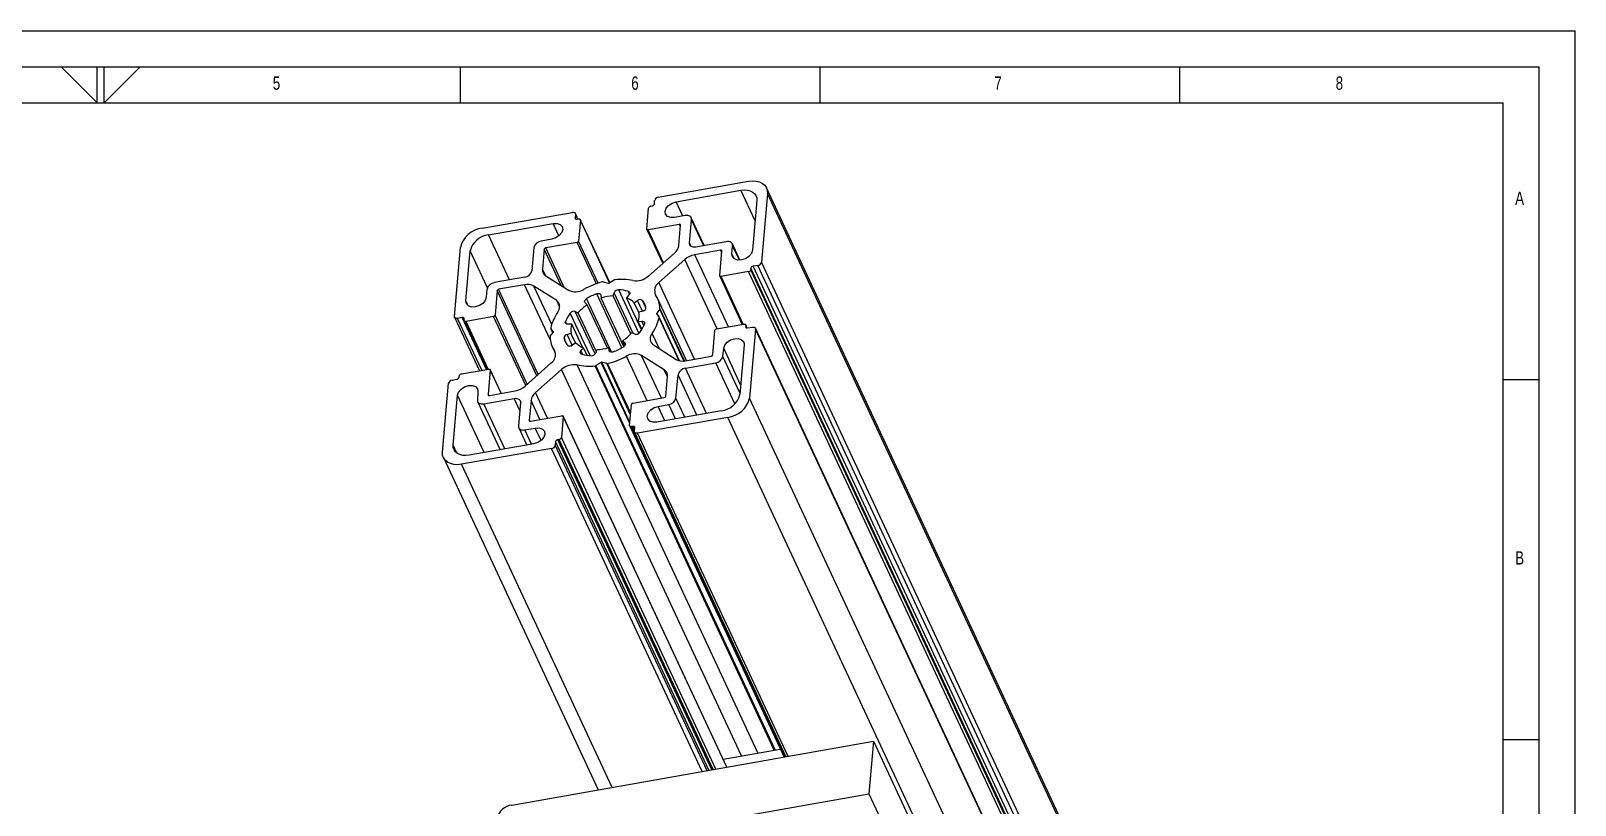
# Model space of a CAD drawing. Header units: millimetres. Extents: x 0 to 420, y 0 to 297.
# Drawn here: x 205.3 to 420, y 189.4 to 297 of the extents above; entities that cross this region are included whole.
import ezdxf

# ---------------------------------------------------------------- set-up
doc = ezdxf.new("R2010")
doc.units = ezdxf.units.MM
doc.layers.add('FORMAT', color=7, linetype='Continuous')
doc.layers.add('SLD-0', color=7, linetype='Continuous')
doc.styles.add('SLDTEXTSTYLE0', font='TXT', dxfattribs={"width": 0.75})

msp = doc.modelspace()

# ---------------------------------------------------------------- linework, layer by layer
at = {"color": 7, "linetype": 'Continuous', "lineweight": 25}
for p, q in [((292.53, 273.89), (305.05, 276.1)), ((295, 273.25), (304.01, 274.84)), ((305.98, 270.62), (304.01, 274.84)), ((379.66, 120.59), (307.58, 275.18)), ((291.98, 272.95), (292.02, 273.44)), ((295.92, 271.26), (295, 273.25)), ((306.22, 273.43), (305.62, 266.51)), ((307.71, 274.41), (306.87, 264.84)), ((379.79, 119.83), (307.71, 274.41)), ((268.05, 269.58), (280.57, 271.78)), ((281.02, 271.5), (280.97, 271.01)), ((281.04, 270.87), (280.97, 271.01)), ((281.36, 270.86), (281, 271.63)), ((281.32, 270.85), (281.02, 271.5)), ((281.24, 270.84), (281.43, 270.87)), ((281.69, 270.7), (281.44, 267.78)), ((285.77, 262.01), (281.68, 270.78)), ((285.75, 262), (281.69, 270.7)), ((290.93, 269.46), (291.18, 272.38)), ((291.49, 272.65), (291.68, 272.68)), ((296.28, 271.32), (294.8, 271.06)), ((296.88, 267.51), (297.16, 270.76)), ((298.92, 267.16), (297.12, 271.01)), ((298.85, 267.14), (297.16, 270.76)), ((268.9, 268.65), (277.92, 270.24)), ((271.83, 262.38), (268.9, 268.65)), ((278.72, 268.51), (277.92, 270.24)), ((290.94, 269.41), (293.14, 264.68)), ((295.46, 270.11), (291.1, 269.34)), ((293.24, 264.77), (291.1, 269.34)), ((295.4, 267.22), (295.64, 270)), ((295.62, 269.78), (295.46, 270.11)), ((264.18, 257.32), (265.01, 266.89)), ((265.77, 259.48), (266.37, 266.41)), ((268.76, 261.3), (266.37, 266.41)), ((275.24, 266.89), (274.96, 263.65)), ((277.73, 268.05), (276.26, 267.79)), ((276.68, 266.66), (276.43, 263.88)), ((279.03, 261.61), (276.68, 266.66)), ((281.24, 267.61), (276.88, 266.84)), ((279.44, 261.35), (276.88, 266.84)), ((283.92, 261.86), (281.24, 267.61)), ((284.17, 261.94), (281.44, 267.78)), ((297.09, 267.06), (296.88, 267.51)), ((301.2, 266.52), (297.6, 265.89)), ((301.98, 267.7), (297.76, 266.95)), ((301.07, 262.98), (301.37, 266.41)), ((301.35, 266.18), (301.2, 266.52)), ((302.77, 266), (302.87, 267.13)), ((303.88, 265.14), (302.83, 267.39)), ((303.8, 265.13), (302.87, 267.13)), ((291.16, 262.93), (294.77, 266.12)), ((296.22, 265.22), (292.6, 262.02)), ((300.71, 255.59), (296.22, 265.22)), ((302.27, 255.86), (297.6, 265.89)), ((303.09, 265.33), (302.77, 266)), ((306.37, 264.4), (305.7, 264.28)), ((377.78, 109.69), (305.7, 264.28)), ((378.44, 109.81), (306.37, 264.4)), ((378.95, 110.26), (306.87, 264.84)), ((273.95, 262.75), (269.72, 262.01)), ((276.84, 263), (276.43, 263.88)), ((276.88, 262.97), (280.04, 260.97)), ((284.87, 262.11), (285.55, 261.92)), ((285.64, 261.94), (286.38, 262.38)), ((297.56, 251.37), (292.6, 262.02)), ((301.08, 262.93), (304.21, 256.21)), ((305.08, 263.54), (301.25, 262.86)), ((304.34, 256.23), (301.25, 262.86)), ((377.16, 108.95), (305.08, 263.54)), ((305.4, 264.01), (305.38, 263.81)), ((377.46, 109.22), (305.38, 263.81)), ((377.48, 109.42), (305.4, 264.01)), ((268.71, 261.11), (268.61, 259.98)), ((270.13, 260.9), (269.83, 257.47)), ((275.64, 249.07), (270.13, 260.9)), ((273.93, 261.71), (270.33, 261.08)), ((275.84, 249.25), (270.33, 261.08)), ((277.52, 254.02), (273.93, 261.71)), ((278.4, 259.51), (275.23, 261.52)), ((277.71, 256.21), (275.23, 261.52)), ((287.47, 252.95), (283.97, 260.47)), ((284.53, 260.27), (284.59, 259.87)), ((287.74, 253.11), (284.59, 259.87)), ((286.27, 260.17), (286.4, 260.6)), ((288.72, 254.91), (286.27, 260.17)), ((289.04, 254.94), (286.4, 260.6)), ((289.83, 254.98), (287.02, 261.01)), ((288.45, 260.3), (288.11, 259.89)), ((290.18, 255.44), (288.11, 259.89)), ((288.54, 260.42), (288.36, 260.81)), ((296.45, 251.17), (292.41, 259.85)), ((266.08, 258.8), (265.77, 259.48)), ((278.82, 258.61), (278.4, 259.51)), ((283.04, 251.86), (280.28, 257.76)), ((280.99, 257.99), (281.41, 257.83)), ((283.74, 252.09), (280.99, 257.99)), ((283.9, 252.49), (281.41, 257.83)), ((282.65, 258.93), (282.36, 259.22)), ((286.02, 252.35), (282.56, 259.79)), ((285.45, 252.93), (282.65, 258.93)), ((289.19, 259.2), (289.65, 259.52)), ((289.86, 257.77), (289.19, 259.2)), ((290.34, 258.04), (289.65, 259.52)), ((290.38, 258.05), (289.84, 257.89)), ((290.82, 258.5), (290.34, 259.54)), ((292.28, 257.66), (292.26, 257.69)), ((292.73, 258.31), (292.34, 257.78)), ((292.56, 257.31), (292.34, 257.78)), ((296.09, 251.12), (292.73, 258.31)), ((296.16, 251.13), (292.76, 258.41)), ((264.2, 257.19), (267.66, 249.76)), ((265.28, 257.15), (264.62, 257.03)), ((267.98, 249.82), (264.62, 257.03)), ((268.65, 249.94), (265.28, 257.15)), ((265.53, 256.78), (265.55, 256.98)), ((265.54, 256.71), (268.7, 249.94)), ((269.62, 257.29), (265.8, 256.61)), ((268.89, 249.98), (265.8, 256.61)), ((274.09, 247.7), (269.62, 257.29)), ((274.29, 247.88), (269.83, 257.47)), ((277.59, 255.66), (277.87, 255.05)), ((277.91, 255.24), (277.6, 255.65)), ((277.88, 255.05), (277.6, 255.65)), ((279.8, 256.24), (279.63, 256.61)), ((280.5, 256.24), (279.98, 256.22)), ((282, 253.02), (280.5, 256.24)), ((289.73, 256.62), (290.26, 256.64)), ((290.24, 255.53), (289.73, 256.62)), ((290.53, 256.06), (290.26, 256.64)), ((292.33, 257.62), (292.64, 257.21)), ((295.46, 251.15), (292.65, 257.2)), ((295.44, 251.16), (292.65, 257.13)), ((300.61, 255.57), (304.44, 256.25)), ((304.9, 255.7), (304.69, 256.15)), ((304.7, 256.08), (304.69, 255.88)), ((304.75, 255.74), (304.69, 255.88)), ((304.88, 255.7), (304.7, 256.08)), ((304.95, 255.71), (305.62, 255.83)), ((306.06, 255.54), (305.22, 245.97)), ((378.12, 101.08), (306.04, 255.67)), ((378.14, 100.96), (306.06, 255.54)), ((277.5, 254.55), (277.89, 255.08)), ((277.95, 255.14), (277.91, 255.24)), ((279.82, 253.42), (279.42, 254.28)), ((279.86, 254.81), (280.39, 254.97)), ((280.55, 253.32), (279.86, 254.81)), ((281.01, 253.63), (280.39, 254.97)), ((281.05, 253.66), (280.58, 253.34)), ((287.59, 253.93), (287.87, 253.64)), ((287.89, 253.27), (287.59, 253.93)), ((287.95, 253.47), (287.87, 253.64)), ((289.24, 254.87), (288.82, 255.03)), ((292.69, 252.8), (291.69, 254.96)), ((300.11, 251.96), (300.41, 255.39)), ((304.47, 253.38), (303.86, 246.45)), ((277.82, 253.01), (278.23, 252.15)), ((278.2, 252.3), (278.08, 252.56)), ((281.78, 252.56), (282.13, 252.97)), ((282.04, 252.01), (281.78, 252.56)), ((282.62, 251.9), (282.13, 252.97)), ((283.96, 252.69), (283.83, 252.26)), ((285.7, 252.59), (285.65, 252.99)), ((285.94, 252.36), (285.65, 252.99)), ((285.77, 252.44), (285.7, 252.59)), ((290.97, 245.6), (288.09, 251.78)), ((293.35, 249.89), (290.19, 251.89)), ((292.96, 245.95), (290.19, 251.89)), ((291.84, 253.35), (295, 251.34)), ((296.31, 251.15), (299.91, 251.78)), ((301.52, 251.75), (301.62, 252.88)), ((303.88, 246.69), (301.52, 251.75)), ((303.98, 247.82), (301.62, 252.88)), ((265.16, 249.32), (268.98, 250)), ((269.16, 249.88), (268.86, 246.45)), ((270.69, 246.63), (269.15, 249.93)), ((270.68, 246.63), (269.16, 249.88)), ((274.02, 247.64), (277.64, 250.84)), ((279.08, 249.93), (275.47, 246.74)), ((304.12, 196.23), (279.08, 249.93)), ((306.38, 196.63), (281.23, 250.57)), ((308.65, 197.03), (283.74, 250.44)), ((284.59, 250.92), (283.86, 250.48)), ((308.77, 197.05), (283.86, 250.48)), ((288.56, 242.41), (284.59, 250.92)), ((288.57, 242.5), (284.64, 250.94)), ((285.36, 250.75), (284.68, 250.94)), ((288.58, 242.58), (284.68, 250.94)), ((288.67, 243.65), (285.36, 250.75)), ((288.69, 243.86), (285.47, 250.75)), ((293.8, 248.93), (293.35, 249.89)), ((294.99, 245.96), (295.28, 249.21)), ((297.89, 243.6), (295.28, 249.21)), ((296.29, 250.11), (300.51, 250.85)), ((299.21, 243.84), (296.29, 250.11)), ((303.17, 245.15), (300.51, 250.85)), ((262.53, 238.45), (263.36, 248.02)), ((263.87, 248.46), (264.53, 248.58)), ((264.84, 248.85), (264.85, 249.05)), ((269.04, 246.34), (272.64, 246.97)), ((293.56, 246.2), (293.8, 248.98)), ((264.01, 239.43), (264.62, 246.35)), ((268.33, 238.39), (264.62, 246.35)), ((267.46, 246.86), (267.37, 245.72)), ((267.41, 245.47), (270.53, 238.78)), ((268.25, 245.16), (272.47, 245.91)), ((271.17, 238.89), (268.25, 245.16)), ((268.9, 246.36), (268.86, 246.45)), ((273.26, 244.22), (272.47, 245.91)), ((273.36, 245.35), (273.07, 242.1)), ((274.84, 245.64), (274.59, 242.86)), ((276.08, 242.98), (274.84, 245.64)), ((277.13, 243.16), (275.47, 246.74)), ((288.54, 242.16), (288.8, 245.08)), ((289, 245.25), (293.36, 246.02)), ((292.51, 244.81), (293.98, 245.07)), ((293.44, 242.82), (292.51, 244.81)), ((294.91, 243.08), (293.98, 245.07)), ((296.23, 243.31), (294.99, 245.96)), ((377.3, 91.39), (305.22, 245.97)), ((274.64, 242.77), (274.59, 242.86)), ((274.77, 242.75), (279.13, 243.51)), ((279.31, 243.4), (279.05, 240.48)), ((302.05, 194.66), (279.3, 243.45)), ((302.04, 194.65), (279.31, 243.4)), ((302.18, 243.28), (289.66, 241.08)), ((301.33, 244.21), (292.32, 242.62)), ((374.26, 88.7), (302.18, 243.28)), ((273.12, 241.84), (274.24, 239.43)), ((273.96, 241.54), (275.43, 241.8)), ((274.89, 239.55), (273.96, 241.54)), ((276.23, 240.07), (275.43, 241.8)), ((300.54, 194.39), (279.05, 240.48)), ((288.55, 242.08), (310.01, 196.06)), ((289, 242.02), (288.81, 241.99)), ((310.2, 196.09), (288.81, 241.99)), ((289.23, 241.52), (289, 242.02)), ((289.22, 241.36), (289.26, 241.85)), ((289.24, 241.23), (310.28, 196.11)), ((310.6, 196.16), (289.66, 241.08)), ((264.54, 238.3), (264.01, 239.43)), ((277.7, 238.97), (265.18, 236.76)), ((275.24, 239.61), (266.23, 238.02)), ((298.65, 194.06), (277.7, 238.97)), ((278.25, 239.91), (278.21, 239.42)), ((299.31, 194.17), (278.21, 239.42)), ((299.56, 194.22), (278.25, 239.91)), ((278.75, 240.21), (278.56, 240.18)), ((299.96, 194.29), (278.56, 240.18)), ((300.15, 194.32), (278.75, 240.21)), ((262.65, 237.68), (284.18, 191.51)), ((286.12, 191.85), (265.18, 236.76)), ((272.15, 189.38), (322.44, 198.25)), ((322.44, 198.25), (321.8, 190.96)), ((322.44, 198.25), (337.9, 165.08)), ((301.53, 195.77), (309.49, 197.18)), ((271.51, 182.09), (321.8, 190.96)), ((321.8, 190.96), (337.27, 157.79))]:
    msp.add_line(p, q, dxfattribs=at)
at = {"color": 7, "linetype": 'Continuous', "lineweight": 25, "flags": 128}
for points in [[(304.01, 274.84), (304.47, 274.89), (304.91, 274.86), (305.3, 274.76), (305.64, 274.6), (305.91, 274.38), (306.1, 274.1), (306.21, 273.78), (306.22, 273.43)], [(305.05, 276.1), (305.61, 276.16), (306.13, 276.13), (306.6, 276.01), (307.01, 275.81), (307.34, 275.55), (307.57, 275.21), (307.69, 274.83), (307.71, 274.41)], [(294.8, 271.06), (294.27, 271.05), (293.83, 271.21), (293.55, 271.51), (293.48, 271.91), (293.62, 272.34), (293.96, 272.75), (294.44, 273.07), (295, 273.25)], [(280.57, 271.78), (280.67, 271.79), (280.75, 271.79), (280.83, 271.77), (280.9, 271.74), (280.96, 271.69), (280.99, 271.64), (281.01, 271.57), (281.02, 271.5)], [(280.97, 271.01), (280.98, 270.97), (280.99, 270.93), (281.01, 270.89), (281.04, 270.87), (281.08, 270.85), (281.13, 270.84), (281.18, 270.83), (281.24, 270.84)], [(281.43, 270.87), (281.48, 270.88), (281.54, 270.87), (281.58, 270.86), (281.62, 270.84), (281.66, 270.82), (281.68, 270.78), (281.69, 270.75), (281.69, 270.7)], [(297.16, 270.76), (297.15, 270.9), (297.11, 271.03), (297.04, 271.14), (296.93, 271.23), (296.79, 271.29), (296.63, 271.33), (296.46, 271.34), (296.28, 271.32)], [(277.92, 270.24), (278.45, 270.25), (278.9, 270.1), (279.17, 269.8), (279.24, 269.4), (279.1, 268.96), (278.76, 268.55), (278.28, 268.23), (277.73, 268.05)], [(291.1, 269.34), (291.07, 269.34), (291.03, 269.34), (291, 269.35), (290.97, 269.36), (290.95, 269.38), (290.94, 269.4), (290.93, 269.43), (290.93, 269.46)], [(295.64, 270), (295.64, 270.03), (295.63, 270.05), (295.62, 270.08), (295.59, 270.09), (295.57, 270.11), (295.54, 270.12), (295.5, 270.12), (295.46, 270.11)], [(297.76, 266.95), (297.58, 266.93), (297.4, 266.94), (297.25, 266.98), (297.11, 267.05), (297, 267.14), (296.92, 267.25), (296.88, 267.38), (296.88, 267.51)], [(301.37, 266.41), (301.37, 266.44), (301.36, 266.46), (301.35, 266.48), (301.33, 266.5), (301.3, 266.51), (301.27, 266.52), (301.23, 266.52), (301.2, 266.52)], [(302.87, 267.13), (302.86, 267.27), (302.82, 267.4), (302.74, 267.51), (302.64, 267.6), (302.5, 267.67), (302.34, 267.71), (302.17, 267.72), (301.98, 267.7)], [(305.62, 266.51), (305.47, 266.07), (305.13, 265.66), (304.65, 265.34), (304.1, 265.16), (303.56, 265.15), (303.12, 265.3), (302.84, 265.61), (302.77, 266)], [(301.25, 262.86), (301.21, 262.86), (301.18, 262.86), (301.15, 262.87), (301.12, 262.88), (301.1, 262.9), (301.08, 262.92), (301.07, 262.95), (301.07, 262.98)], [(268.61, 259.98), (268.47, 259.54), (268.13, 259.13), (267.65, 258.82), (267.09, 258.64), (266.56, 258.62), (266.12, 258.78), (265.84, 259.08), (265.77, 259.48)], [(283.97, 260.47), (284.07, 260.5), (284.17, 260.51), (284.26, 260.51), (284.35, 260.49), (284.42, 260.45), (284.48, 260.4), (284.51, 260.34), (284.53, 260.27)], [(288.36, 260.81), (288.43, 260.78), (288.5, 260.73), (288.54, 260.67), (288.56, 260.61), (288.57, 260.53), (288.55, 260.45), (288.51, 260.37), (288.45, 260.3)], [(282.36, 259.22), (282.32, 259.28), (282.29, 259.35), (282.29, 259.42), (282.3, 259.5), (282.34, 259.58), (282.4, 259.66), (282.47, 259.73), (282.56, 259.79)], [(264.62, 257.03), (264.53, 257.02), (264.44, 257.03), (264.36, 257.05), (264.29, 257.08), (264.24, 257.13), (264.2, 257.18), (264.18, 257.25), (264.18, 257.32)], [(265.55, 256.98), (265.55, 257.02), (265.53, 257.06), (265.51, 257.1), (265.48, 257.12), (265.44, 257.14), (265.39, 257.15), (265.34, 257.16), (265.28, 257.15)], [(265.8, 256.61), (265.74, 256.61), (265.69, 256.61), (265.64, 256.62), (265.6, 256.64), (265.57, 256.67), (265.54, 256.7), (265.53, 256.74), (265.53, 256.78)], [(279.98, 256.22), (279.88, 256.22), (279.8, 256.24), (279.72, 256.27), (279.66, 256.32), (279.62, 256.38), (279.6, 256.45), (279.6, 256.53), (279.63, 256.61)], [(290.26, 256.64), (290.35, 256.64), (290.44, 256.62), (290.51, 256.59), (290.57, 256.54), (290.61, 256.48), (290.63, 256.41), (290.63, 256.33), (290.61, 256.25)], [(304.44, 256.25), (304.49, 256.25), (304.55, 256.25), (304.59, 256.24), (304.63, 256.22), (304.67, 256.19), (304.69, 256.16), (304.7, 256.12), (304.7, 256.08)], [(304.69, 255.88), (304.69, 255.84), (304.7, 255.8), (304.72, 255.76), (304.76, 255.74), (304.8, 255.72), (304.84, 255.71), (304.9, 255.7), (304.95, 255.71)], [(305.62, 255.83), (305.71, 255.83), (305.8, 255.83), (305.87, 255.81), (305.94, 255.78), (306, 255.73), (306.04, 255.68), (306.06, 255.61), (306.06, 255.54)], [(287.87, 253.64), (287.92, 253.58), (287.94, 253.51), (287.95, 253.44), (287.93, 253.36), (287.89, 253.28), (287.84, 253.2), (287.76, 253.13), (287.68, 253.07)], [(301.62, 252.88), (301.77, 253.32), (302.11, 253.72), (302.59, 254.04), (303.14, 254.22), (303.68, 254.24), (304.12, 254.08), (304.4, 253.78), (304.47, 253.38)], [(281.88, 252.05), (281.8, 252.08), (281.74, 252.13), (281.69, 252.19), (281.67, 252.25), (281.67, 252.33), (281.69, 252.41), (281.72, 252.49), (281.78, 252.56)], [(286.27, 252.39), (286.17, 252.36), (286.07, 252.35), (285.97, 252.35), (285.89, 252.37), (285.81, 252.41), (285.76, 252.46), (285.72, 252.52), (285.7, 252.59)], [(268.98, 250), (269.02, 250), (269.06, 250), (269.09, 249.99), (269.12, 249.98), (269.14, 249.96), (269.15, 249.94), (269.16, 249.91), (269.16, 249.88)], [(264.62, 246.35), (264.76, 246.79), (265.1, 247.2), (265.59, 247.52), (266.14, 247.7), (266.67, 247.71), (267.12, 247.56), (267.39, 247.25), (267.46, 246.86)], [(267.37, 245.72), (267.37, 245.59), (267.41, 245.46), (267.49, 245.35), (267.6, 245.26), (267.73, 245.19), (267.89, 245.15), (268.07, 245.14), (268.25, 245.16)], [(268.86, 246.45), (268.86, 246.42), (268.87, 246.4), (268.89, 246.38), (268.91, 246.36), (268.94, 246.34), (268.97, 246.34), (269, 246.34), (269.04, 246.34)], [(272.47, 245.91), (272.66, 245.93), (272.83, 245.92), (272.99, 245.88), (273.13, 245.81), (273.23, 245.72), (273.31, 245.61), (273.35, 245.48), (273.36, 245.35)], [(292.32, 242.62), (291.78, 242.61), (291.34, 242.76), (291.06, 243.06), (290.99, 243.46), (291.13, 243.9), (291.47, 244.31), (291.96, 244.63), (292.51, 244.81)], [(274.59, 242.86), (274.6, 242.83), (274.6, 242.81), (274.62, 242.78), (274.64, 242.77), (274.67, 242.75), (274.7, 242.74), (274.73, 242.74), (274.77, 242.75)], [(279.13, 243.51), (279.17, 243.52), (279.2, 243.52), (279.23, 243.51), (279.26, 243.5), (279.28, 243.48), (279.3, 243.46), (279.31, 243.43), (279.31, 243.4)], [(273.07, 242.1), (273.08, 241.96), (273.12, 241.83), (273.2, 241.72), (273.31, 241.63), (273.44, 241.57), (273.6, 241.53), (273.78, 241.52), (273.96, 241.54)], [(275.43, 241.8), (275.97, 241.81), (276.41, 241.65), (276.69, 241.35), (276.76, 240.95), (276.61, 240.52), (276.27, 240.11), (275.79, 239.79), (275.24, 239.61)], [(288.81, 241.99), (288.75, 241.98), (288.7, 241.99), (288.65, 242), (288.61, 242.02), (288.58, 242.04), (288.55, 242.08), (288.54, 242.11), (288.54, 242.16)], [(289.26, 241.85), (289.26, 241.89), (289.25, 241.93), (289.22, 241.97), (289.19, 241.99), (289.15, 242.01), (289.1, 242.02), (289.05, 242.03), (289, 242.02)], [(289.66, 241.08), (289.57, 241.07), (289.48, 241.07), (289.4, 241.09), (289.33, 241.12), (289.28, 241.17), (289.24, 241.22), (289.22, 241.29), (289.22, 241.36)], [(265.18, 236.76), (264.63, 236.7), (264.11, 236.73), (263.63, 236.85), (263.22, 237.05), (262.9, 237.31), (262.67, 237.65), (262.54, 238.03), (262.53, 238.45)], [(266.23, 238.02), (265.77, 237.97), (265.33, 238), (264.93, 238.1), (264.59, 238.26), (264.32, 238.48), (264.13, 238.76), (264.03, 239.08), (264.01, 239.43)]]:
    msp.add_lwpolyline(points, dxfattribs=at)
at = {"color": 7, "linetype": 'Continuous', "lineweight": 25}
for centre, radius, start, end in [((291.64, 273.03), 0.355, 276.6365, 346.4081), ((292.6, 273.31), 0.591, 96.6365, 166.4081), ((291.53, 272.29), 0.355, 96.6365, 166.4081), ((268.46, 266.05), 3.55, 96.6365, 166.4081), ((269.25, 265.71), 2.96, 96.6365, 166.4081), ((276.39, 266.62), 1.18, 96.6365, 166.4081), ((276.91, 266.6), 0.236, 96.6365, 166.4081), ((281.21, 267.84), 0.236, 276.6365, 346.4081), ((293.68, 267.48), 1.74, 308.8755, 351.5844), ((298.1, 263.07), 2.87, 100.2106, 131.1919), ((305.74, 263.93), 0.355, 96.6365, 166.4081), ((306.3, 264.98), 0.591, 276.6365, 346.4081), ((269.86, 260.83), 1.18, 96.6365, 166.4081), ((273.81, 263.93), 1.18, 276.6365, 346.4081), ((277.38, 263.78), 0.948, 174.1876, 238.8384), ((287.7, 250.87), 11.62, 104.6735, 118.5588), ((284.82, 261.9), 0.222, 75.8428, 105.5034), ((286.52, 262.14), 0.283, 95.9958, 121.1726), ((287.32, 254.13), 8.33, 78.3201, 95.6645), ((289.41, 264.85), 2.59, 260.8842, 312.2318), ((293.39, 260.9), 1.37, 125.4074, 205.8588), ((305.04, 263.89), 0.355, 276.6365, 346.4081), ((270.36, 260.84), 0.236, 96.6365, 166.4081), ((274.33, 259.9), 1.86, 60.8748, 102.4999), ((281, 262.92), 2.18, 243.9772, 302.0541), ((287.14, 252.12), 8.93, 110.7999, 120.8653), ((286.56, 253.64), 6.53, 92.4776, 107.5224), ((285.57, 262.15), 0.229, 266.4247, 277.4073), ((285.53, 262.2), 0.285, 282.7638, 292.2743), ((287, 260.37), 0.636, 87.7135, 159.1122), ((286.85, 255.32), 5.69, 74.7124, 88.308), ((287.07, 257.08), 3, 45.1237, 69.8314), ((288.95, 258.23), 3.82, 2.639, 32.8291), ((283.84, 254.26), 6.43, 145.462, 166.7648), ((277.71, 258.64), 1.11, 318.5324, 51.9898), ((284.68, 254.5), 5.47, 143.4322, 157.3913), ((280.8, 257.38), 0.643, 72.5817, 143.4503), ((286.23, 253.65), 6.39, 124.1437, 139.0312), ((290, 259.13), 0.525, 50.2823, 132.3964), ((286.98, 257.5), 2.89, 342.3223, 7.6818), ((288.07, 257.82), 2.85, 15.4297, 37.0314), ((290.3, 258.56), 0.509, 278.6266, 2.6805), ((292.46, 257.6), 0.218, 123.6539, 156.5665), ((292.36, 257.72), 0.104, 195.7731, 250.3783), ((292.62, 258.41), 0.145, 321.4215, 0.9223), ((269.6, 257.52), 0.236, 276.6365, 346.4081), ((277.68, 255.71), 0.1, 165.4241, 216.2455), ((283.26, 255.36), 2.89, 162.3223, 187.6818), ((285.56, 258.36), 5.47, 323.4322, 337.3913), ((286.39, 258.6), 6.43, 325.462, 346.7648), ((292.55, 257.15), 0.1, 345.4241, 36.2455), ((300.64, 255.34), 0.236, 96.6365, 166.4081), ((277.62, 254.45), 0.145, 141.4215, 180.9223), ((281.29, 254.63), 3.82, 182.639, 212.8291), ((277.77, 255.26), 0.218, 303.6539, 336.5665), ((277.87, 255.14), 0.104, 15.7731, 70.3783), ((279.93, 254.3), 0.509, 98.6266, 182.6805), ((282.17, 255.04), 2.85, 195.4297, 217.0314), ((283.16, 255.78), 3, 225.1237, 249.8314), ((284, 259.21), 6.39, 304.1437, 319.0312), ((289.44, 255.48), 0.643, 252.5817, 323.4503), ((292.52, 254.22), 1.11, 138.5324, 231.9898), ((276.85, 251.96), 1.37, 305.4074, 25.8588), ((280.23, 253.73), 0.525, 230.2823, 312.3964), ((283.38, 257.54), 5.69, 254.7124, 268.308), ((283.24, 252.49), 0.636, 267.7135, 339.1122), ((283.68, 259.22), 6.53, 272.4776, 287.5224), ((282.53, 261.99), 11.62, 284.6735, 298.5588), ((283.1, 260.74), 8.93, 290.7999, 300.8653), ((289.24, 249.94), 2.18, 63.9772, 122.0541), ((295.9, 252.96), 1.86, 240.8748, 282.4999), ((299.88, 252.02), 0.236, 276.6365, 346.4081), ((300.37, 252.03), 1.18, 276.6365, 346.4081), ((265.2, 248.97), 0.355, 96.6365, 166.4081), ((280.82, 248.01), 2.59, 80.8842, 132.2318), ((282.92, 258.73), 8.33, 258.3201, 275.6645), ((283.71, 250.72), 0.283, 275.9958, 301.1726), ((284.7, 250.66), 0.285, 102.7638, 112.2743), ((284.67, 250.71), 0.229, 86.4247, 97.4073), ((285.42, 250.96), 0.222, 255.8428, 285.5034), ((292.86, 249.08), 0.948, 354.1876, 58.8384), ((296.43, 248.93), 1.18, 96.6365, 166.4081), ((263.94, 247.88), 0.591, 96.6365, 166.4081), ((264.49, 248.93), 0.355, 276.6365, 346.4081), ((272.13, 249.79), 2.87, 280.2106, 311.1919), ((276.56, 245.38), 1.74, 128.8755, 171.5844), ((289.03, 245.02), 0.236, 96.6365, 166.4081), ((293.33, 246.26), 0.236, 276.6365, 346.4081), ((293.84, 246.24), 1.18, 276.6365, 346.4081), ((300.99, 247.15), 2.96, 276.6365, 346.4081), ((301.77, 246.81), 3.55, 276.6365, 346.4081), ((278.71, 240.57), 0.355, 276.6365, 346.4081), ((277.64, 239.55), 0.591, 276.6365, 346.4081), ((278.6, 239.83), 0.355, 96.6365, 166.4081), ((272.42, 187.04), 2.36, 96.6365, 166.4081)]:
    msp.add_arc(centre, radius, start, end, dxfattribs=at)
at = {"layer": 'FORMAT'}
for p, q in [((415, 248.5), (410, 248.5)), ((410, 198.5), (415, 198.5))]:
    msp.add_line(p, q, dxfattribs=at)
at = {"layer": 'SLD-0'}
for p, q in [((0, 297), (420, 297)), ((420, 0), (420, 297)), ((15, 292), (415, 292)), ((209.49, 292), (214.5, 287)), ((214.5, 287), (214.5, 292)), ((215.5, 287), (215.5, 292)), ((265, 292), (265, 287)), ((315, 292), (315, 287)), ((365, 292), (365, 287)), ((415, 5), (415, 292)), ((20, 287), (410, 287)), ((410, 10), (410, 287))]:
    msp.add_line(p, q, dxfattribs=at)
at = {"layer": 'SLD-0', "color": 7, "linetype": 'Continuous', "lineweight": 18}
msp.add_line((220.51, 292), (215.5, 287), dxfattribs=at)

# ---------------------------------------------------------------- texts
at = {"layer": 'FORMAT', "char_height": 1.85, "attachment_point": 1, "style": 'SLDTEXTSTYLE0'}
for s, insert in [('5', (238.93, 290.67)), ('6', (288.77, 290.67)), ('7', (339.25, 290.67)), ('8', (386.71, 290.67)), ('A', (411.67, 274.67)), ('B', (411.67, 224.67))]:
    msp.add_mtext(s, dxfattribs=dict(at, insert=insert))

doc.saveas('drawing.dxf')
